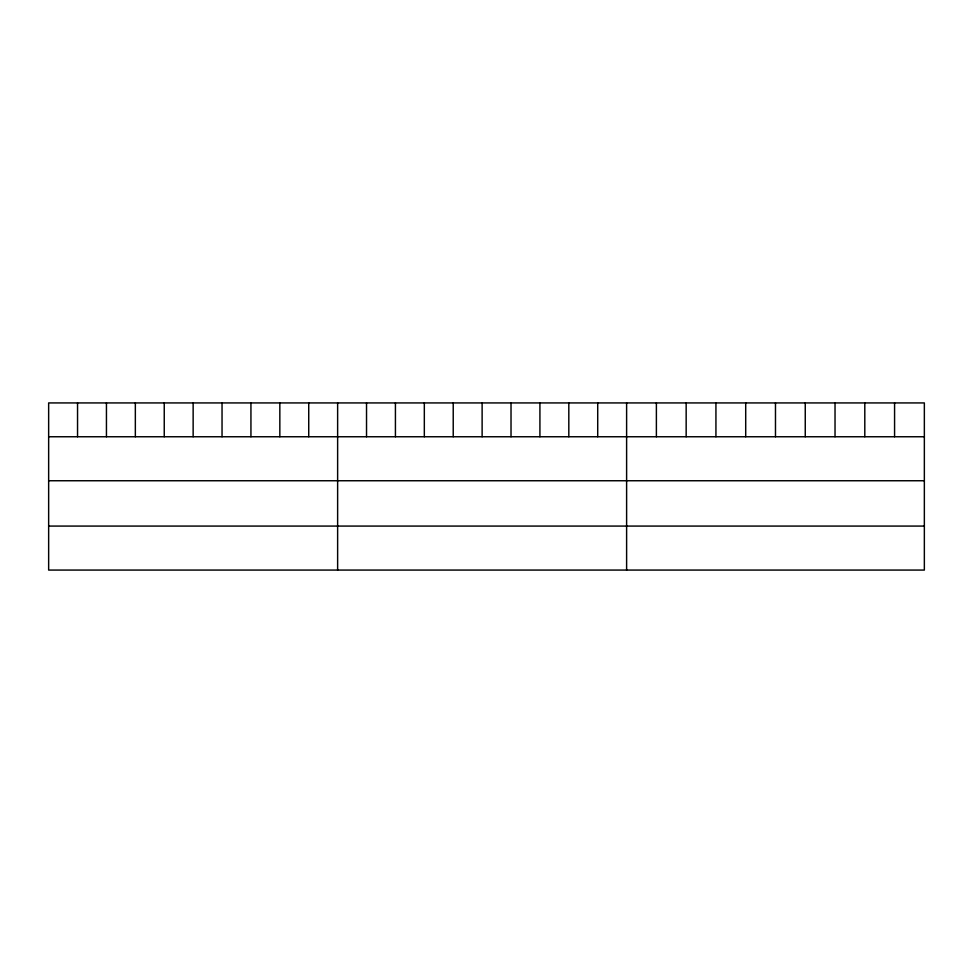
<?xml version="1.0" encoding="UTF-8"?>
<svg xmlns="http://www.w3.org/2000/svg" width="973" height="973" viewBox="0 0 973 973"><rect width="100%" height="100%" fill="white"/><g stroke="black" fill="none" stroke-linecap="round" stroke-linejoin="round"><path stroke-width="1.46" d="M924.35 436.755L924.35 570.069L48.65 570.069L48.65 402.931L924.35 402.931L924.35 436.755L48.65 436.755M48.65 480.747L924.35 480.747M48.65 526.077L924.35 526.077M894.576 402.931L894.576 436.755M864.802 402.931L864.802 436.755M835.029 402.931L835.029 436.755M805.255 402.931L805.255 436.755M775.481 402.931L775.481 436.755M745.707 402.931L745.707 436.755M715.933 402.931L715.933 436.755M686.16 402.931L686.16 436.755M656.386 402.931L656.386 436.755M626.612 402.931L626.612 570.069M597.714 402.931L597.714 436.755M568.816 402.931L568.816 436.755M539.918 402.931L539.918 436.755M511.02 402.931L511.02 436.755M482.121 402.931L482.121 436.755M453.223 402.931L453.223 436.755M424.325 402.931L424.325 436.755M395.427 402.931L395.427 436.755M366.529 402.931L366.529 436.755M337.631 402.931L337.631 570.069M308.733 402.931L308.733 436.755M279.835 402.931L279.835 436.755M250.937 402.931L250.937 436.755M222.039 402.931L222.039 436.755M193.141 402.931L193.141 436.755M164.242 402.931L164.242 436.755M135.344 402.931L135.344 436.755M106.446 402.931L106.446 436.755M77.548 402.931L77.548 436.755"/></g></svg>
